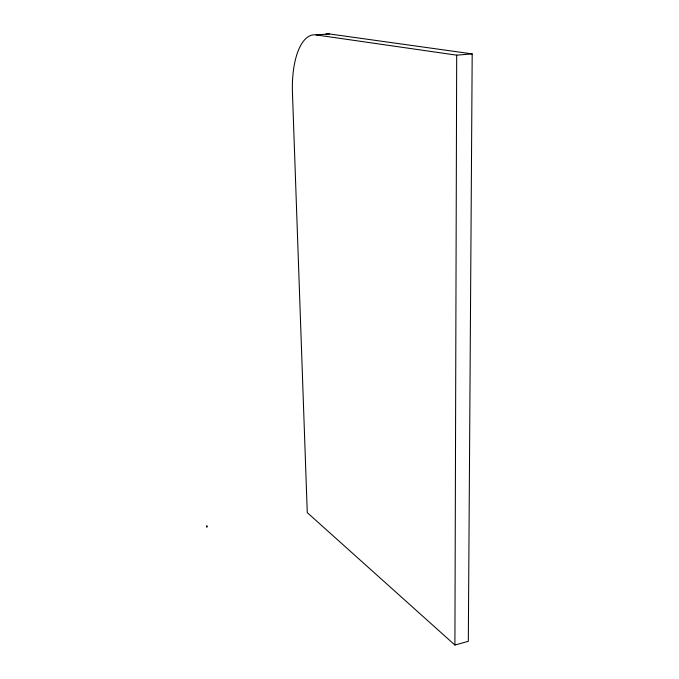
<?xml version="1.0" encoding="UTF-8"?>
<svg xmlns="http://www.w3.org/2000/svg" width="679" height="679" viewBox="0 0 679 679"><rect width="100%" height="100%" fill="white"/><g stroke="black" fill="none" stroke-linecap="round" stroke-linejoin="round"><path stroke-width="1.02" d="M454.913 645.05L456.687 55.169L316.058 34.909A63.699 26.175 85.1 0 0 292.454 92.785L307.273 512.645L454.913 645.05L468.315 641.29L472.194 53.896L329.408 33.95A63.427 26.625 85.2 0 0 325.878 34.009M456.687 55.169L472.194 53.896M316.058 34.909L329.408 33.95M206.925 527.065L206.806 525.707L206.891 527.031"/></g></svg>
